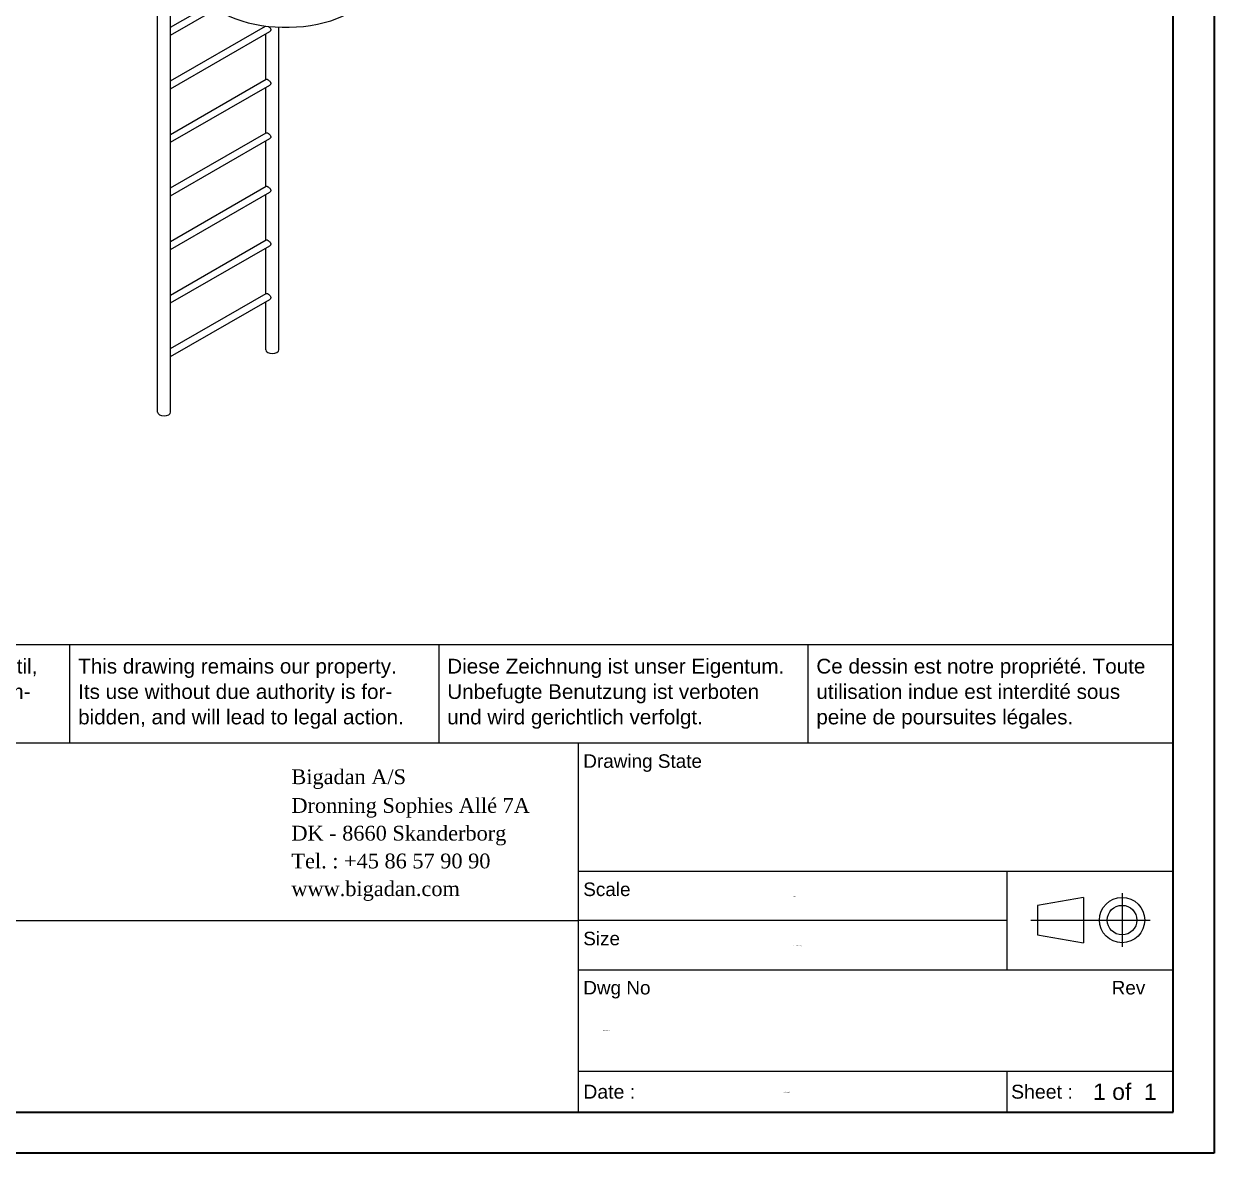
# Model space of a CAD drawing. Header units: millimetres. Extents: x 0 to 10500, y 0 to 7425.
# Drawn here: x 6872 to 10500, y 0 to 3444 of the extents above; entities that cross this region are included whole.
import ezdxf
from ezdxf.enums import TextEntityAlignment as Align

# ---------------------------------------------------------------- set-up
doc = ezdxf.new("R2018")
doc.units = ezdxf.units.MM
doc.header["$LTSCALE"] = 25
doc.layers.get('0').update_dxf_attribs({"lineweight": 18})
for name, color, linetype, lineweight in [('Border', 7, 'Continuous', 35), ('Title', 7, 'Continuous', 25), ('Visible', 7, 'Continuous', 25)]:
    doc.layers.add(name, color=color, linetype=linetype, lineweight=lineweight)
doc.styles.add('Note Text', font='arial.ttf')
doc.styles.get("Standard").update_dxf_attribs({"font": 'arial.ttf'})
doc.styles.add('Text Style150', font='arial.ttf')
doc.styles.add('Text Style72', font='arial.ttf')
doc.styles.add('Text Style85', font='times.ttf')
doc.styles.add('Title150', font='arial.ttf')
doc.styles.add('Title200', font='arial.ttf')

# ---------------------------------------------------------------- blocks, each defined once
blk = doc.blocks.new('Borders Bigadan Border')
at = {"layer": 'Border'}
for p, q in [((420, 297), (420, 0)), ((415, 5), (415, 292)), ((20, 5), (415, 5)), ((420, 0), (0, 0))]:
    blk.add_line(p, q, dxfattribs=at)
blk = doc.blocks.new('Title Blocks Title')
at = {"layer": 'Title'}
for p, q in [((205, 62), (25, 62)), ((70.5, 50), (70.5, 62)), ((115.5, 50), (115.5, 62)), ((160.5, 50), (160.5, 62)), ((205, 50), (25, 50)), ((132.5, 5), (132.5, 50)), ((205, 34.36), (132.5, 34.36)), ((184.74, 34.36), (184.74, 22.36)), ((25, 28.36), (132.5, 28.36)), ((184.74, 28.36), (132.5, 28.36)), ((132.5, 22.36), (205, 22.36)), ((132.5, 10), (205, 10)), ((184.74, 10), (184.74, 5))]:
    blk.add_line(p, q, dxfattribs=at)
at = {"layer": 'Title', "lineweight": 25}
for p, q in [((194.05, 31.19), (188.45, 30.23)), ((194.05, 31.19), (194.05, 25.67)), ((198.77, 31.7), (198.77, 25.16)), ((188.45, 30.23), (188.45, 26.63)), ((187.65, 28.43), (202.19, 28.43)), ((188.45, 26.63), (194.05, 25.67))]:
    blk.add_line(p, q, dxfattribs=at)
for radius in [2.76, 1.8]:
    blk.add_circle((198.77, 28.43), radius, dxfattribs=at)
at = {"layer": 'Title'}
for s, height, style, p in [('Denne tegning må ikke overlades til,', 1.8, 'Text Style72', (26, 58.5)), ('This drawing remains our property.', 1.8, 'Text Style72', (71.5, 58.5)), ('Diese Zeichnung ist unser Eigentum.', 1.8, 'Text Style72', (116.5, 58.5)), ('Ce dessin est notre propriété. Toute', 1.8, 'Text Style72', (161.5, 58.5)), ('kopieres eller udnyttes af uvedkom-', 1.8, 'Text Style72', (26, 55.4)), ('Its use without due authority is for-', 1.8, 'Text Style72', (71.5, 55.4)), ('Unbefugte Benutzung ist verboten', 1.8, 'Text Style72', (116.5, 55.4)), ('utilisation indue est interdité sous', 1.8, 'Text Style72', (161.5, 55.4)), ('bidden, and will lead to legal action.', 1.8, 'Text Style72', (71.5, 52.3)), ('und wird gerichtlich verfolgt.', 1.8, 'Text Style72', (116.5, 52.3)), ('peine de poursuites légales.', 1.8, 'Text Style72', (161.5, 52.3)), ('Drawing State', 1.65, 'Title150', (133.08, 47)), ('Bigadan A/S', 1.8, 'Text Style85', (97.5, 45.01)), ('Dronning Sophies Allé 7A', 1.8, 'Text Style85', (97.5, 41.51)), ('DK - 8660 Skanderborg', 1.8, 'Text Style85', (97.5, 38.13)), ('Tel. : +45 86 57 90 90', 1.8, 'Text Style85', (97.5, 34.74)), ('www.bigadan.com', 1.8, 'Text Style85', (97.5, 31.36)), ('Scale', 1.65, 'Title150', (133.08, 31.36)), ('Size', 1.65, 'Title150', (133.08, 25.36)), ('Dwg No', 1.65, 'Title150', (133.08, 19.36)), ('Rev', 1.65, 'Title150', (197.5, 19.36))]:
    blk.add_text(s, height=height, dxfattribs=dict(at, style=style)).set_placement(p)
at = {"layer": 'Title', "style": 'Text Style150'}
for s, p in [('Date :', (133.08, 7.5)), ('Sheet :', (185.24, 7.5))]:
    blk.add_text(s, height=1.7, dxfattribs=at).set_placement(p, align=Align.MIDDLE_LEFT)
at = {"layer": 'Title', "style": 'Title200'}
blk.add_text('1 of  1', height=2, dxfattribs=at).set_placement((203, 7.5), align=Align.MIDDLE_RIGHT)
at = {"layer": 'Title', "color": 1, "true_color": 0xff0000, "insert": (169, 47.68), "char_height": 2.5, "width": 40, "attachment_point": 5, "style": 'Note Text'}
blk.add_mtext('\\fArial|b0|i0; ', dxfattribs=at)
at = {"layer": 'Title', "color": 1, "lineweight": 5, "true_color": 0xff0000, "flags": 253}
blk.add_attdef('STATUS', text='', height=6.2, dxfattribs=at).set_placement((169, 40.36), align=Align.MIDDLE_CENTER)
at = {"layer": 'Title', "lineweight": 30, "flags": 104}
for tag, height, p in [('Initial_View_Scale', 2.39, (158.62, 31.36)), ('Sheet_Size', 2.4, (158.62, 25.36)), ('REVISION_NUMBER', 3.5, (200, 15)), ('CREATION_DATE', 2, (157.5, 7.5))]:
    blk.add_attdef(tag, text='', height=height, dxfattribs=at).set_placement(p, align=Align.MIDDLE_CENTER)
for tag, p in [('PROJECT', (27.5, 24.3)), ('TITLE', (27.5, 17.3)), ('DESCRIPTION', (27.5, 10.3))]:
    blk.add_attdef(tag, text='', height=2.8, dxfattribs=at).set_placement(p, align=Align.TOP_LEFT)
blk.add_attdef('PART_NUMBER', text='', height=3.5, dxfattribs=at).set_placement((135.5, 15), align=Align.MIDDLE_LEFT)

msp = doc.modelspace()

# ---------------------------------------------------------------- linework, layer by layer
at = {"layer": 'Visible'}
for p, q in [((7279.4, 2259.42), (7279.4, 4889.77)), ((7319.4, 2259.42), (7319.4, 3584.57)), ((7319.4, 3432.89), (7438.57, 3501.7)), ((7319.4, 3408.84), (7457.55, 3488.6)), ((7319.4, 3269.6), (7608.94, 3436.76)), ((7319.4, 3245.54), (7621.45, 3419.92)), ((7609.39, 3273.72), (7609.39, 3412.96)), ((7649.39, 2449.94), (7649.39, 3433.3)), ((7319.4, 3106.3), (7611.03, 3274.67)), ((7319.4, 3082.24), (7621.45, 3256.62)), ((7609.39, 3110.42), (7609.39, 3249.66)), ((7319.4, 2943), (7611.03, 3111.37)), ((7319.4, 2918.94), (7621.45, 3093.33)), ((7609.39, 2947.12), (7609.39, 3086.36)), ((7319.4, 2779.7), (7611.03, 2948.07)), ((7319.4, 2755.64), (7621.45, 2930.03)), ((7609.39, 2783.82), (7609.39, 2923.06)), ((7319.4, 2616.4), (7611.03, 2784.77)), ((7319.4, 2592.34), (7621.45, 2766.73)), ((7609.39, 2620.52), (7609.39, 2759.76)), ((7319.4, 2453.1), (7611.03, 2621.47)), ((7319.4, 2429.04), (7621.45, 2603.43)), ((7609.39, 2449.94), (7609.39, 2596.46))]:
    msp.add_line(p, q, dxfattribs=at)
for centre, major_axis, start_param in [((7670.63, 3596.43), (283.36, 0), 3.8344884), ((7629.39, 2449.94), (20, 0), 3.1415927), ((7299.4, 2259.42), (20, 0), 3.1415927)]:
    msp.add_ellipse(centre, major_axis=major_axis, ratio=0.5773503, start_param=start_param, end_param=6.2831853, dxfattribs=at)
for points, knots in [([(7616.94, 3435.8), (7617.41, 3435.47), (7617.89, 3435.12), (7619.47, 3433.89), (7620.55, 3432.92), (7622.35, 3430.98), (7623.19, 3429.88), (7624.07, 3428.17), (7624.3, 3427.58), (7624.6, 3426.43), (7624.68, 3425.86), (7624.68, 3424.77), (7624.6, 3424.22), (7624.3, 3423.15), (7624.07, 3422.64), (7623.19, 3421.22), (7622.35, 3420.44), (7621.45, 3419.92)], [2.1935666, 2.1935666, 2.1935666, 2.1935666, 2.406438, 2.406438, 2.8870911, 2.8870911, 3.3693304, 3.3693304, 3.61045, 3.61045, 3.8515697, 3.8515697, 4.0926893, 4.0926893, 4.333809, 4.333809, 4.8160483, 4.8160483, 4.8160483, 4.8160483]), ([(7611.03, 3274.67), (7611.42, 3274.89), (7611.97, 3274.92), (7613.05, 3274.63), (7613.45, 3274.48), (7614.31, 3274.09), (7614.77, 3273.85), (7615.72, 3273.3), (7616.22, 3272.98), (7617.28, 3272.27), (7617.83, 3271.87), (7619.47, 3270.59), (7620.55, 3269.62), (7622.35, 3267.68), (7623.19, 3266.58), (7624.07, 3264.87), (7624.3, 3264.28), (7624.6, 3263.13), (7624.68, 3262.56), (7624.68, 3261.47), (7624.6, 3260.92), (7624.3, 3259.85), (7624.07, 3259.34), (7623.19, 3257.92), (7622.35, 3257.14), (7621.45, 3256.62)], [0.9644786, 0.9644786, 0.9644786, 0.9644786, 1.4451317, 1.4451317, 1.6854583, 1.6854583, 1.9257848, 1.9257848, 2.1661114, 2.1661114, 2.406438, 2.406438, 2.8870911, 2.8870911, 3.3693304, 3.3693304, 3.61045, 3.61045, 3.8515697, 3.8515697, 4.0926893, 4.0926893, 4.333809, 4.333809, 4.8160483, 4.8160483, 4.8160483, 4.8160483]), ([(7611.03, 3111.37), (7611.42, 3111.59), (7611.97, 3111.62), (7613.05, 3111.33), (7613.45, 3111.18), (7614.31, 3110.79), (7614.77, 3110.55), (7615.72, 3110.01), (7616.22, 3109.69), (7617.28, 3108.97), (7617.83, 3108.57), (7619.47, 3107.29), (7620.55, 3106.32), (7622.35, 3104.38), (7623.19, 3103.28), (7624.07, 3101.57), (7624.3, 3100.99), (7624.6, 3099.83), (7624.68, 3099.26), (7624.68, 3098.17), (7624.6, 3097.62), (7624.3, 3096.55), (7624.07, 3096.04), (7623.19, 3094.62), (7622.35, 3093.85), (7621.45, 3093.33)], [0.9644786, 0.9644786, 0.9644786, 0.9644786, 1.4451317, 1.4451317, 1.6854583, 1.6854583, 1.9257848, 1.9257848, 2.1661114, 2.1661114, 2.406438, 2.406438, 2.8870911, 2.8870911, 3.3693304, 3.3693304, 3.61045, 3.61045, 3.8515697, 3.8515697, 4.0926893, 4.0926893, 4.333809, 4.333809, 4.8160483, 4.8160483, 4.8160483, 4.8160483]), ([(7611.03, 2948.07), (7611.42, 2948.29), (7611.97, 2948.32), (7613.05, 2948.03), (7613.45, 2947.88), (7614.31, 2947.49), (7614.77, 2947.25), (7615.72, 2946.71), (7616.22, 2946.39), (7617.28, 2945.67), (7617.83, 2945.27), (7619.47, 2943.99), (7620.55, 2943.02), (7622.35, 2941.08), (7623.19, 2939.98), (7624.07, 2938.27), (7624.3, 2937.69), (7624.6, 2936.53), (7624.68, 2935.96), (7624.68, 2934.87), (7624.6, 2934.32), (7624.3, 2933.25), (7624.07, 2932.74), (7623.19, 2931.33), (7622.35, 2930.55), (7621.45, 2930.03)], [0.9644786, 0.9644786, 0.9644786, 0.9644786, 1.4451317, 1.4451317, 1.6854583, 1.6854583, 1.9257848, 1.9257848, 2.1661114, 2.1661114, 2.406438, 2.406438, 2.8870911, 2.8870911, 3.3693304, 3.3693304, 3.61045, 3.61045, 3.8515697, 3.8515697, 4.0926893, 4.0926893, 4.333809, 4.333809, 4.8160483, 4.8160483, 4.8160483, 4.8160483]), ([(7611.03, 2784.77), (7611.42, 2784.99), (7611.97, 2785.02), (7613.05, 2784.73), (7613.45, 2784.58), (7614.31, 2784.19), (7614.77, 2783.95), (7615.72, 2783.41), (7616.22, 2783.09), (7617.28, 2782.37), (7617.83, 2781.97), (7619.47, 2780.69), (7620.55, 2779.72), (7622.35, 2777.79), (7623.19, 2776.68), (7624.07, 2774.97), (7624.3, 2774.39), (7624.6, 2773.23), (7624.68, 2772.66), (7624.68, 2771.57), (7624.6, 2771.02), (7624.3, 2769.96), (7624.07, 2769.44), (7623.19, 2768.03), (7622.35, 2767.25), (7621.45, 2766.73)], [0.9644786, 0.9644786, 0.9644786, 0.9644786, 1.4451317, 1.4451317, 1.6854583, 1.6854583, 1.9257848, 1.9257848, 2.1661114, 2.1661114, 2.406438, 2.406438, 2.8870911, 2.8870911, 3.3693304, 3.3693304, 3.61045, 3.61045, 3.8515697, 3.8515697, 4.0926893, 4.0926893, 4.333809, 4.333809, 4.8160483, 4.8160483, 4.8160483, 4.8160483]), ([(7611.03, 2621.47), (7611.42, 2621.69), (7611.97, 2621.72), (7613.05, 2621.43), (7613.45, 2621.28), (7614.31, 2620.89), (7614.77, 2620.65), (7615.72, 2620.11), (7616.22, 2619.79), (7617.28, 2619.07), (7617.83, 2618.67), (7619.47, 2617.39), (7620.55, 2616.42), (7622.35, 2614.49), (7623.19, 2613.38), (7624.07, 2611.67), (7624.3, 2611.09), (7624.6, 2609.93), (7624.68, 2609.36), (7624.68, 2608.27), (7624.6, 2607.72), (7624.3, 2606.66), (7624.07, 2606.14), (7623.19, 2604.73), (7622.35, 2603.95), (7621.45, 2603.43)], [0.9644786, 0.9644786, 0.9644786, 0.9644786, 1.4451317, 1.4451317, 1.6854583, 1.6854583, 1.9257848, 1.9257848, 2.1661114, 2.1661114, 2.406438, 2.406438, 2.8870911, 2.8870911, 3.3693304, 3.3693304, 3.61045, 3.61045, 3.8515697, 3.8515697, 4.0926893, 4.0926893, 4.333809, 4.333809, 4.8160483, 4.8160483, 4.8160483, 4.8160483])]:
    msp.add_open_spline(points, degree=3, knots=knots, dxfattribs=at)

# ---------------------------------------------------------------- block references
at = {"xscale": 25, "yscale": 25, "zscale": 25}
msp.add_blockref('Borders Bigadan Border', (0, 0), dxfattribs=at)
ref = msp.add_blockref('Title Blocks Title', (5250, 0), dxfattribs=dict(xscale=25, yscale=25, zscale=25))
lines = msp.add_mtext('4003-05-PS10', dxfattribs={"layer": 'Title', "insert": (8637.5, 375), "char_height": 2.5, "attachment_point": 1})
ref.add_attrib('PART_NUMBER', '', (8637.5, 375), dxfattribs={"flags": 104}).embed_mtext(lines)
lines = msp.add_mtext('12-12-2024', dxfattribs={"layer": 'Title', "insert": (9187.5, 187.5), "char_height": 2.5, "attachment_point": 1})
ref.add_attrib('CREATION_DATE', '', (9187.5, 187.5), dxfattribs={"flags": 104}).embed_mtext(lines)
lines = msp.add_mtext('A3 (297x420 mm)', dxfattribs={"layer": 'Title', "insert": (9215.5, 634), "char_height": 2.5, "attachment_point": 1})
ref.add_attrib('Sheet_Size', '', (9215.5, 634), dxfattribs={"flags": 104}).embed_mtext(lines)
lines = msp.add_mtext('1 : 25', dxfattribs={"layer": 'Title', "insert": (9215.5, 784), "char_height": 2.5, "attachment_point": 1})
ref.add_attrib('Initial_View_Scale', '', (9215.5, 784), dxfattribs={"flags": 104}).embed_mtext(lines)
lines = msp.add_mtext('-', dxfattribs={"layer": 'Title', "insert": (10250, 375), "char_height": 2.5, "attachment_point": 1})
ref.add_attrib('REVISION_NUMBER', '', (10250, 375), dxfattribs={"flags": 104}).embed_mtext(lines)

doc.saveas('drawing.dxf')
